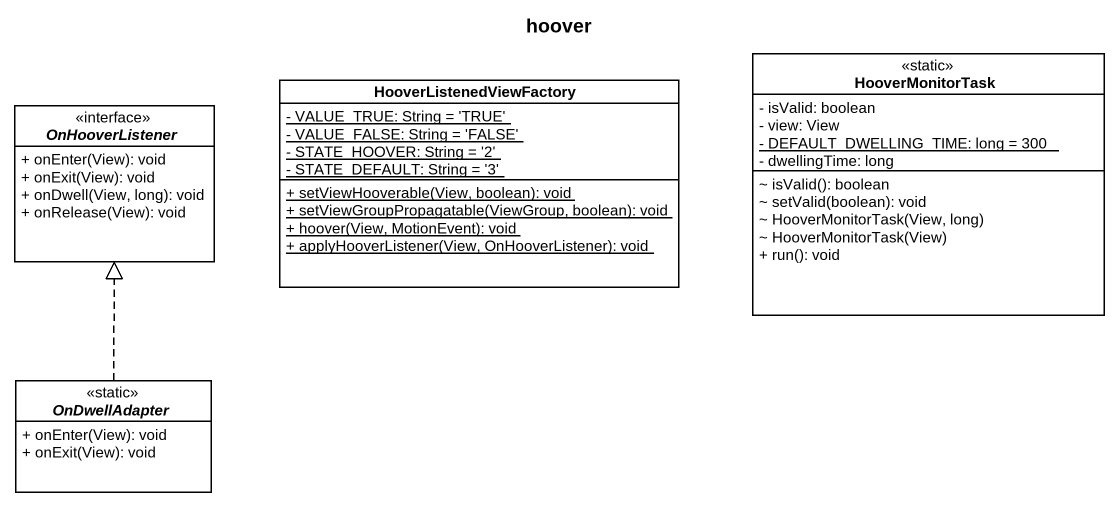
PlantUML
@startuml
title hoover
hide circle
hide empty members
skinparam classAttributeIconSize 0
interface OnHooverListener <<interface>> {
  + onEnter(View): void
  + onExit(View): void
  + onDwell(View, long): void
  + onRelease(View): void
}
class HooverListenedViewFactory {
  {static} - VALUE_TRUE: String = 'TRUE'
  {static} - VALUE_FALSE: String = 'FALSE'
  {static} - STATE_HOOVER: String = '2'
  {static} - STATE_DEFAULT: String = '3'
  {static} + setViewHooverable(View, boolean): void
  {static} + setViewGroupPropagatable(ViewGroup, boolean): void
  {static} + hoover(View, MotionEvent): void
  {static} + applyHooverListener(View, OnHooverListener): void
}
class HooverMonitorTask <<static>> {
  - isValid: boolean
  - view: View
  {static} - DEFAULT_DWELLING_TIME: long = 300
  - dwellingTime: long
  ~ isValid(): boolean
  ~ setValid(boolean): void
  ~ HooverMonitorTask(View, long)
  ~ HooverMonitorTask(View)
  + run(): void
}
abstract class OnDwellAdapter <<static>> {
  + onEnter(View): void
  + onExit(View): void
}
OnDwellAdapter .up.|> OnHooverListener
@enduml
